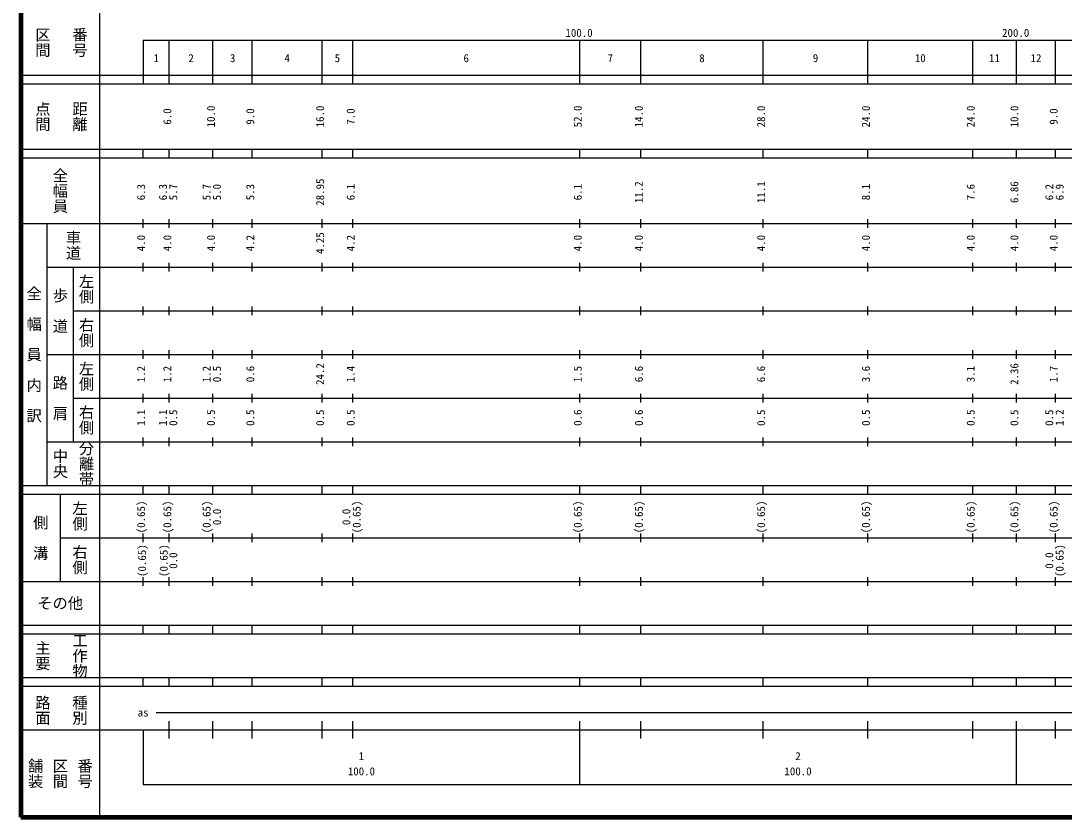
# Model space of a CAD drawing. Units: millimetres on the paper, enlarged 1000 times. Extents: x 40000 to 680000, y 20000 to 380000.
# Drawn here: x 40000 to 278944, y 20000 to 202409 of the extents above; entities that cross this region are included whole.
import ezdxf
from ezdxf.enums import TextEntityAlignment as Align

# ---------------------------------------------------------------- set-up
doc = ezdxf.new("R2010")
doc.units = ezdxf.units.MM
doc.header["$LTSCALE"] = 1000
doc.layers.add('M-TTL', color=2, linetype='Continuous', lineweight=140)
doc.layers.add('M-TTL-BAND', color=7, linetype='Continuous', lineweight=25)
doc.styles.add('@ＭＳ ゴシック', font='')
doc.styles.add('ＭＳ ゴシック', font='')
doc.styles.get('@ＭＳ ゴシック').set_extended_font_data('@MS Gothic')
doc.styles.get('ＭＳ ゴシック').set_extended_font_data('MS Gothic')

msp = doc.modelspace()

# ---------------------------------------------------------------- linework, layer by layer
at = {"layer": 'M-TTL'}
for p, q in [((40000, 380000), (40000, 20000)), ((40000, 20000), (680000, 20000))]:
    msp.add_line(p, q, dxfattribs=at)
at = {"layer": 'M-TTL-BAND'}
for p, q in [((58000, 370000), (58000, 20000)), ((68000, 198000), (579000, 198000)), ((68000, 198000), (68000, 188000)), ((74000, 188000), (74000, 198000)), ((84000, 188000), (84000, 198000)), ((93000, 188000), (93000, 198000)), ((109000, 188000), (109000, 198000)), ((116000, 188000), (116000, 198000)), ((168000, 188000), (168000, 198000)), ((182000, 188000), (182000, 198000)), ((210000, 188000), (210000, 198000)), ((234000, 188000), (234000, 198000)), ((258000, 188000), (258000, 198000)), ((268000, 188000), (268000, 198000)), ((277000, 188000), (277000, 198000)), ((40000, 190000), (579000, 190000)), ((40000, 188000), (579000, 188000)), ((40000, 173000), (579000, 173000)), ((68000, 171000), (68000, 173000)), ((74000, 171000), (74000, 173000)), ((84000, 171000), (84000, 173000)), ((93000, 171000), (93000, 173000)), ((109000, 171000), (109000, 173000)), ((116000, 171000), (116000, 173000)), ((168000, 171000), (168000, 173000)), ((182000, 171000), (182000, 173000)), ((210000, 171000), (210000, 173000)), ((234000, 171000), (234000, 173000)), ((258000, 171000), (258000, 173000)), ((268000, 171000), (268000, 173000)), ((277000, 171000), (277000, 173000)), ((40000, 171000), (579000, 171000)), ((40000, 156000), (579000, 156000)), ((46000, 96000), (46000, 156000)), ((68000, 155000), (68000, 157000)), ((74000, 155000), (74000, 157000)), ((84000, 155000), (84000, 157000)), ((93000, 155000), (93000, 157000)), ((109000, 155000), (109000, 157000)), ((116000, 155000), (116000, 157000)), ((168000, 155000), (168000, 157000)), ((182000, 155000), (182000, 157000)), ((210000, 155000), (210000, 157000)), ((234000, 155000), (234000, 157000)), ((258000, 155000), (258000, 157000)), ((268000, 155000), (268000, 157000)), ((277000, 155000), (277000, 157000)), ((46000, 146000), (579000, 146000)), ((52000, 146000), (52000, 106000)), ((68000, 145000), (68000, 147000)), ((74000, 145000), (74000, 147000)), ((84000, 145000), (84000, 147000)), ((93000, 145000), (93000, 147000)), ((109000, 145000), (109000, 147000)), ((116000, 145000), (116000, 147000)), ((168000, 145000), (168000, 147000)), ((182000, 145000), (182000, 147000)), ((210000, 145000), (210000, 147000)), ((234000, 145000), (234000, 147000)), ((258000, 145000), (258000, 147000)), ((268000, 145000), (268000, 147000)), ((277000, 145000), (277000, 147000)), ((68000, 135000), (68000, 137000)), ((74000, 135000), (74000, 137000)), ((84000, 135000), (84000, 137000)), ((93000, 135000), (93000, 137000)), ((109000, 135000), (109000, 137000)), ((116000, 135000), (116000, 137000)), ((168000, 135000), (168000, 137000)), ((182000, 135000), (182000, 137000)), ((210000, 135000), (210000, 137000)), ((234000, 135000), (234000, 137000)), ((258000, 135000), (258000, 137000)), ((268000, 135000), (268000, 137000)), ((277000, 135000), (277000, 137000)), ((52000, 136000), (579000, 136000)), ((68000, 125000), (68000, 127000)), ((74000, 125000), (74000, 127000)), ((84000, 125000), (84000, 127000)), ((93000, 125000), (93000, 127000)), ((109000, 125000), (109000, 127000)), ((116000, 125000), (116000, 127000)), ((168000, 125000), (168000, 127000)), ((182000, 125000), (182000, 127000)), ((210000, 125000), (210000, 127000)), ((234000, 125000), (234000, 127000)), ((258000, 125000), (258000, 127000)), ((268000, 125000), (268000, 127000)), ((277000, 125000), (277000, 127000)), ((46000, 126000), (579000, 126000)), ((52000, 116000), (579000, 116000)), ((68000, 115000), (68000, 117000)), ((74000, 115000), (74000, 117000)), ((84000, 115000), (84000, 117000)), ((93000, 115000), (93000, 117000)), ((109000, 115000), (109000, 117000)), ((116000, 115000), (116000, 117000)), ((168000, 115000), (168000, 117000)), ((182000, 115000), (182000, 117000)), ((210000, 115000), (210000, 117000)), ((234000, 115000), (234000, 117000)), ((258000, 115000), (258000, 117000)), ((268000, 115000), (268000, 117000)), ((277000, 115000), (277000, 117000)), ((46000, 106000), (579000, 106000)), ((68000, 105000), (68000, 107000)), ((74000, 105000), (74000, 107000)), ((84000, 105000), (84000, 107000)), ((93000, 105000), (93000, 107000)), ((109000, 105000), (109000, 107000)), ((116000, 105000), (116000, 107000)), ((168000, 105000), (168000, 107000)), ((182000, 105000), (182000, 107000)), ((210000, 105000), (210000, 107000)), ((234000, 105000), (234000, 107000)), ((258000, 105000), (258000, 107000)), ((268000, 105000), (268000, 107000)), ((277000, 105000), (277000, 107000)), ((40000, 96000), (579000, 96000)), ((68000, 94000), (68000, 96000)), ((74000, 94000), (74000, 96000)), ((84000, 94000), (84000, 96000)), ((93000, 94000), (93000, 96000)), ((109000, 94000), (109000, 96000)), ((116000, 94000), (116000, 96000)), ((168000, 94000), (168000, 96000)), ((182000, 94000), (182000, 96000)), ((210000, 94000), (210000, 96000)), ((234000, 94000), (234000, 96000)), ((258000, 94000), (258000, 96000)), ((268000, 94000), (268000, 96000)), ((277000, 94000), (277000, 96000)), ((40000, 94000), (579000, 94000)), ((49000, 94000), (49000, 74000)), ((49000, 84000), (579000, 84000)), ((68000, 83000), (68000, 85000)), ((74000, 83000), (74000, 85000)), ((84000, 83000), (84000, 85000)), ((93000, 83000), (93000, 85000)), ((109000, 83000), (109000, 85000)), ((116000, 83000), (116000, 85000)), ((168000, 83000), (168000, 85000)), ((182000, 83000), (182000, 85000)), ((210000, 83000), (210000, 85000)), ((234000, 83000), (234000, 85000)), ((258000, 83000), (258000, 85000)), ((268000, 83000), (268000, 85000)), ((277000, 83000), (277000, 85000)), ((68000, 73000), (68000, 75000)), ((74000, 73000), (74000, 75000)), ((84000, 73000), (84000, 75000)), ((93000, 73000), (93000, 75000)), ((109000, 73000), (109000, 75000)), ((116000, 73000), (116000, 75000)), ((168000, 73000), (168000, 75000)), ((182000, 73000), (182000, 75000)), ((210000, 73000), (210000, 75000)), ((234000, 73000), (234000, 75000)), ((258000, 73000), (258000, 75000)), ((268000, 73000), (268000, 75000)), ((277000, 73000), (277000, 75000)), ((40000, 74000), (579000, 74000)), ((40000, 64000), (579000, 64000)), ((68000, 62000), (68000, 64000)), ((74000, 62000), (74000, 64000)), ((84000, 62000), (84000, 64000)), ((93000, 62000), (93000, 64000)), ((109000, 62000), (109000, 64000)), ((116000, 62000), (116000, 64000)), ((168000, 62000), (168000, 64000)), ((182000, 62000), (182000, 64000)), ((210000, 62000), (210000, 64000)), ((234000, 62000), (234000, 64000)), ((258000, 62000), (258000, 64000)), ((268000, 62000), (268000, 64000)), ((277000, 62000), (277000, 64000)), ((40000, 62000), (579000, 62000)), ((40000, 52000), (579000, 52000)), ((68000, 50000), (68000, 52000)), ((74000, 50000), (74000, 52000)), ((84000, 50000), (84000, 52000)), ((93000, 50000), (93000, 52000)), ((109000, 50000), (109000, 52000)), ((116000, 50000), (116000, 52000)), ((168000, 50000), (168000, 52000)), ((182000, 50000), (182000, 52000)), ((210000, 50000), (210000, 52000)), ((234000, 50000), (234000, 52000)), ((258000, 50000), (258000, 52000)), ((268000, 50000), (268000, 52000)), ((277000, 50000), (277000, 52000)), ((40000, 50000), (579000, 50000)), ((71000, 44000), (565000, 44000)), ((74000, 38000), (74000, 42000)), ((84000, 38000), (84000, 42000)), ((93000, 38000), (93000, 42000)), ((109000, 38000), (109000, 42000)), ((116000, 38000), (116000, 42000)), ((168000, 27500), (168000, 42000)), ((182000, 38000), (182000, 42000)), ((210000, 38000), (210000, 42000)), ((234000, 38000), (234000, 42000)), ((258000, 38000), (258000, 42000)), ((268000, 27500), (268000, 42000)), ((277000, 38000), (277000, 42000)), ((40000, 40000), (579000, 40000)), ((68000, 40000), (68000, 27500)), ((68000, 27500), (579000, 27500))]:
    msp.add_line(p, q, dxfattribs=at)

# ---------------------------------------------------------------- texts
at = {"layer": 'M-TTL-BAND', "style": '@ＭＳ ゴシック'}
for s, p in [('番号', (53500, 197500)), ('区間', (45000, 197500)), ('点間', (45000, 180500)), ('距離', (53500, 180500)), ('全幅員', (49000, 163500)), ('車道', (52000, 151000)), ('左側', (55000, 141000)), ('全\u3000幅\u3000員\u3000内\u3000訳', (43000, 126000)), ('歩\u3000道', (49000, 136000)), ('右側', (55000, 131000)), ('左側', (55000, 121000)), ('路\u3000肩', (49000, 116000)), ('右側', (55000, 111000)), ('分離帯', (55000, 101000)), ('中央', (49000, 101000)), ('左側', (53500, 89000)), ('側\u3000溝', (44500, 84000)), ('右側', (53500, 79000)), ('主要', (45000, 57000)), ('工作物', (53500, 57000)), ('路面', (45000, 44500)), ('種別', (53500, 44500)), ('舗装', (43333, 30000)), ('区間', (49000, 30000)), ('番号', (54667, 30000))]:
    msp.add_text(s, height=2566, rotation=270, dxfattribs=at).set_placement(p, align=Align.MIDDLE_CENTER)
at = {"layer": 'M-TTL-BAND', "style": 'ＭＳ ゴシック'}
for s, p in [('100.0', (167844, 198195)), ('200.0', (267844, 198195)), ('1', (71000, 192405)), ('2', (79000, 192405)), ('3', (88500, 192405)), ('4', (101000, 192405)), ('5', (112500, 192405)), ('6', (142000, 192405)), ('7', (175000, 192405)), ('8', (196000, 192405)), ('9', (222000, 192405)), ('10', (246000, 192405)), ('11', (263000, 192405)), ('12', (272500, 192405)), ('as', (68000, 42500)), ('1', (118000, 32523)), ('2', (218000, 32523)), ('100.0', (118000, 29033)), ('100.0', (218000, 29033))]:
    msp.add_text(s, height=1833, dxfattribs=at).set_placement(p, align=Align.BOTTOM_CENTER)
for s, p in [('6.0', (75000, 180500)), ('10.0', (85000, 180500)), ('9.0', (94000, 180500)), ('16.0', (110000, 180500)), ('7.0', (117000, 180500)), ('52.0', (169000, 180500)), ('14.0', (183000, 180500)), ('28.0', (211000, 180500)), ('24.0', (235000, 180500)), ('24.0', (259000, 180500)), ('10.0', (269000, 180500)), ('9.0', (278000, 180500)), ('6.3', (69000, 163174)), ('6.3', (74000, 163174)), ('5.7', (76370, 163174)), ('5.7', (84000, 163174)), ('5.0', (86370, 163174)), ('5.3', (94000, 163174)), ('28.95', (110000, 163174)), ('6.1', (117000, 163174)), ('6.1', (169000, 163174)), ('11.2', (183000, 163174)), ('11.1', (211000, 163174)), ('8.1', (235000, 163174)), ('7.6', (259000, 163174)), ('6.86', (269000, 163174)), ('6.2', (277000, 163174)), ('6.9', (279370, 163174)), ('4.0', (69000, 151500)), ('4.0', (75000, 151500)), ('4.0', (85000, 151500)), ('4.2', (94000, 151500)), ('4.25', (110000, 151500)), ('4.2', (117000, 151500)), ('4.0', (169000, 151500)), ('4.0', (183000, 151500)), ('4.0', (211000, 151500)), ('4.0', (235000, 151500)), ('4.0', (259000, 151500)), ('4.0', (269000, 151500)), ('4.0', (278000, 151500)), ('1.2', (69000, 121500)), ('1.2', (75000, 121500)), ('1.2', (84000, 121500)), ('0.5', (86370, 121500)), ('0.6', (94000, 121500)), ('24.2', (110000, 121500)), ('1.4', (117000, 121500)), ('1.5', (169000, 121500)), ('6.6', (183000, 121500)), ('6.6', (211000, 121500)), ('3.6', (235000, 121500)), ('3.1', (259000, 121500)), ('2.36', (269000, 121500)), ('1.7', (278000, 121500)), ('1.1', (69000, 111500)), ('1.1', (74000, 111500)), ('0.5', (76370, 111500)), ('0.5', (85000, 111500)), ('0.5', (94000, 111500)), ('0.5', (110000, 111500)), ('0.5', (117000, 111500)), ('0.6', (169000, 111500)), ('0.6', (183000, 111500)), ('0.5', (211000, 111500)), ('0.5', (235000, 111500)), ('0.5', (259000, 111500)), ('0.5', (269000, 111500)), ('0.5', (277000, 111500)), ('1.2', (279370, 111500)), ('(0.65)', (69000, 88764)), ('(0.65)', (75000, 88764)), ('(0.65)', (84000, 88764)), ('(0.65)', (118370, 88764)), ('(0.65)', (169000, 88764)), ('(0.65)', (183000, 88764)), ('(0.65)', (211000, 88764)), ('(0.65)', (235000, 88764)), ('(0.65)', (259000, 88764)), ('(0.65)', (269000, 88764)), ('(0.65)', (278000, 88764)), ('0.0', (86370, 88764)), ('0.0', (116000, 88764)), ('(0.65)', (69227, 78764)), ('(0.65)', (74184, 78764)), ('(0.65)', (279370, 78764)), ('0.0', (76370, 78764)), ('0.0', (277000, 78764))]:
    msp.add_text(s, height=1833, rotation=90, dxfattribs=at).set_placement(p, align=Align.BOTTOM_CENTER)
msp.add_text('その他', height=2566, dxfattribs=at).set_placement((49000, 69000), align=Align.MIDDLE_CENTER)

doc.saveas('drawing.dxf')
